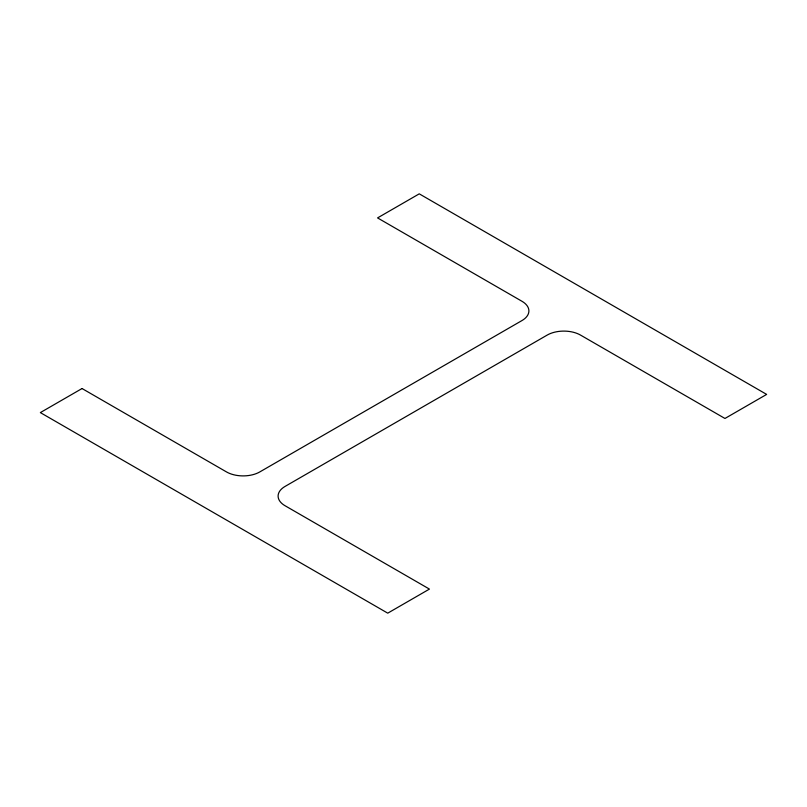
<?xml version="1.0" encoding="UTF-8"?>
<svg xmlns="http://www.w3.org/2000/svg" width="807" height="807" viewBox="0 0 807 807"><rect width="100%" height="100%" fill="white"/><g stroke="black" fill="none" stroke-linecap="round" stroke-linejoin="round"><path stroke-width="1.21" d="M82.042 388.53L40.35 412.599L387.743 613.159L429.435 589.09L285.012 505.707A23.585 13.618 0 0 1 285.012 486.45L547.176 335.087A23.585 13.618 0 0 1 580.526 335.087L724.958 418.47L766.65 394.401L419.257 193.841L377.565 217.91L521.988 301.293A23.585 13.618 0 0 1 521.988 320.55L259.824 471.913A23.585 13.618 0 0 1 226.474 471.913L82.042 388.53"/></g></svg>
